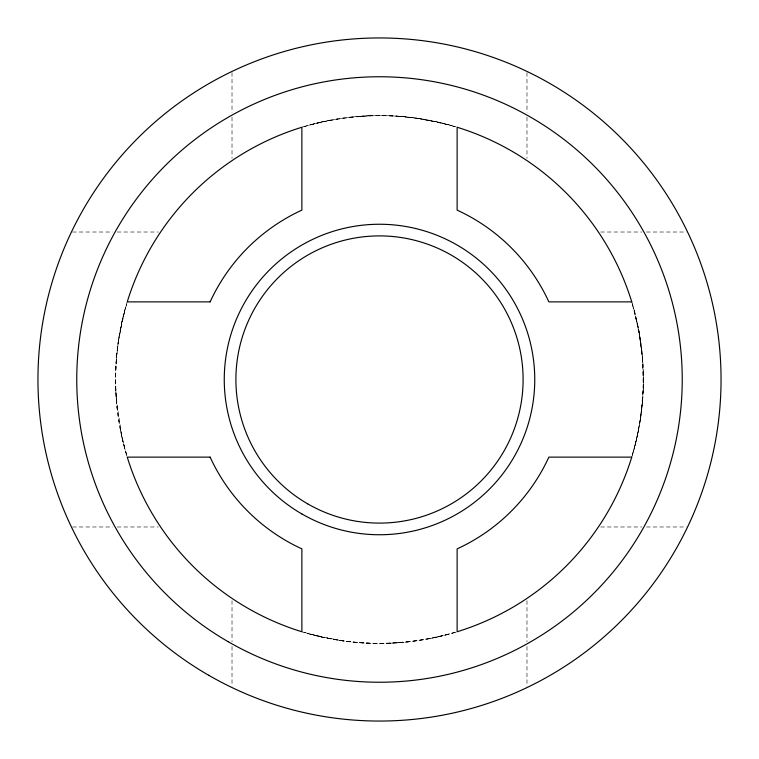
<?xml version="1.0" encoding="UTF-8"?>
<svg xmlns="http://www.w3.org/2000/svg" width="759" height="759" viewBox="0 0 759 759"><rect width="100%" height="100%" fill="white"/><g stroke="black" fill="none" stroke-linecap="round" stroke-linejoin="round"><path stroke-width="0.57" stroke-dasharray="3.79 2.85" d="M643.262 388.902L643.262 370.098M127.246 301.873C111.725 352.081 111.734 406.919 127.246 457.127M643.243 389.225L642.702 360.013L643.243 369.68M118.546 340.032C115.131 362.897 114.827 386.189 117.247 409.177M641.772 408.968L640.52 418.532L643.243 389.32L642.702 398.987L643.423 379.5L641.877 350.933M115.757 369.586L116.317 359.681M632.38 454.935C637.949 436.567 641.07 417.535 642.74 398.437L640.634 417.792L636.867 437.971M641.801 408.769L642.74 398.437M116.26 360.563L118.366 341.208L122.208 320.715M640.492 418.75L636.991 437.412L631.754 457.127L634.467 447.687M118.366 341.208L124.561 311.228M638.841 428.474L634.486 447.592M122.009 321.588L126.668 304.065M301.873 127.246C352.081 111.734 406.919 111.725 457.127 127.246M301.873 631.754C352.081 647.275 406.919 647.266 457.127 631.754M304.065 126.668C341.256 116.174 380.667 112.626 418.968 118.546M340.032 640.454C378.333 646.374 417.744 642.826 454.935 632.332M311.228 124.561L321.588 122.009M437.412 636.991L447.772 634.439M320.715 122.208L330.326 120.197M428.674 638.803L438.285 636.792M349.823 117.247L360.563 116.26M398.437 642.74L409.177 641.753M359.681 116.317L369.586 115.757M389.414 643.243L399.319 642.683M72.608 232.017L112.512 232.017M117.209 232.017L158.28 232.017M600.72 232.017L641.791 232.017M646.488 232.017L686.392 232.017M72.608 526.983L112.512 526.983M117.209 526.983L158.28 526.983M600.72 526.983L641.791 526.983M646.488 526.983L686.392 526.983M389.414 115.757L399.319 116.317M359.681 642.683L369.586 643.243M398.437 116.26L417.792 118.366L438.285 122.208M320.715 636.792L341.208 640.634L360.563 642.74M417.792 118.366L447.772 124.561M311.228 634.439L341.208 640.634M437.412 122.009L454.935 126.668M304.065 632.332L321.588 636.991M116.26 398.437L122.009 437.412L126.668 454.935M634.486 311.408L638.841 330.526M122.009 437.412L124.561 447.772M636.867 321.029L641.772 350.032M120.197 428.674L122.208 438.285M638.879 330.725L642.693 359.851M115.757 389.414L116.317 399.319M526.983 72.608L526.983 112.512M526.983 117.209L526.983 158.28M526.983 600.72L526.983 641.791M526.983 646.488L526.983 686.392M232.017 72.608L232.017 112.512M232.017 117.209L232.017 158.28M232.017 600.72L232.017 641.791M232.017 646.488L232.017 686.392M632.323 303.752A263.923 263.923 0 0 1 632.323 455.248M455.058 632.38A263.923 263.923 0 0 1 303.942 632.38M126.62 455.058A263.923 263.923 0 0 1 126.62 303.942M303.942 126.62A263.923 263.923 0 0 1 455.058 126.62M634.581 311.731L631.754 301.873L639.012 331.427L642.74 360.563L640.52 340.468L640.634 341.208L634.581 311.731"/><path stroke-width="1.14" d="M210.139 301.873L127.246 301.873A263.923 263.923 0 0 1 301.873 127.246L301.873 210.139A186.297 186.297 0 0 0 210.139 301.873M631.754 301.873L548.861 301.873A186.297 186.297 0 0 0 457.127 210.139L457.127 127.246A263.923 263.923 0 0 1 631.754 301.873M210.139 457.127L127.246 457.127A263.923 263.923 0 0 0 301.873 631.754L301.873 548.861A186.297 186.297 0 0 1 210.139 457.127M631.754 457.127L548.861 457.127A186.297 186.297 0 0 1 457.127 548.861L457.127 631.754A263.923 263.923 0 0 0 631.754 457.127M208.725 675.292A341.55 341.55 0 0 0 721.05 379.5A341.55 341.55 0 0 0 208.725 83.708A341.55 341.55 0 0 0 208.725 675.292M301.873 513.947A155.253 155.253 0 0 0 534.753 379.5A155.253 155.253 0 0 0 301.873 245.053A155.253 155.253 0 0 0 301.873 513.947M228.127 641.678A302.737 302.737 0 0 0 682.237 379.5A302.737 302.737 0 0 0 228.127 117.322A302.737 302.737 0 0 0 228.127 641.678M307.699 503.862A143.603 143.603 0 0 0 523.103 379.5A143.603 143.603 0 0 0 307.699 255.138A143.603 143.603 0 0 0 307.699 503.862"/></g></svg>
